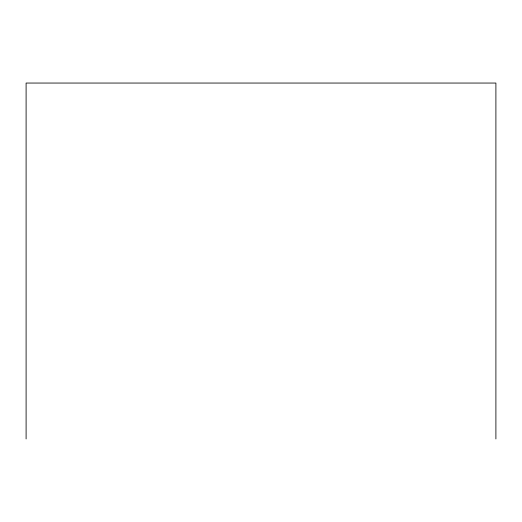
<?xml version="1.0" encoding="UTF-8"?>
<svg xmlns="http://www.w3.org/2000/svg" width="522" height="522" viewBox="0 0 522 522"><rect width="100%" height="100%" fill="white"/><g stroke="black" fill="none" stroke-linecap="round" stroke-linejoin="round"><path stroke-width="0.78" d="M495.9 438.95L495.9 83.05L26.1 83.05L26.1 438.95"/></g></svg>
